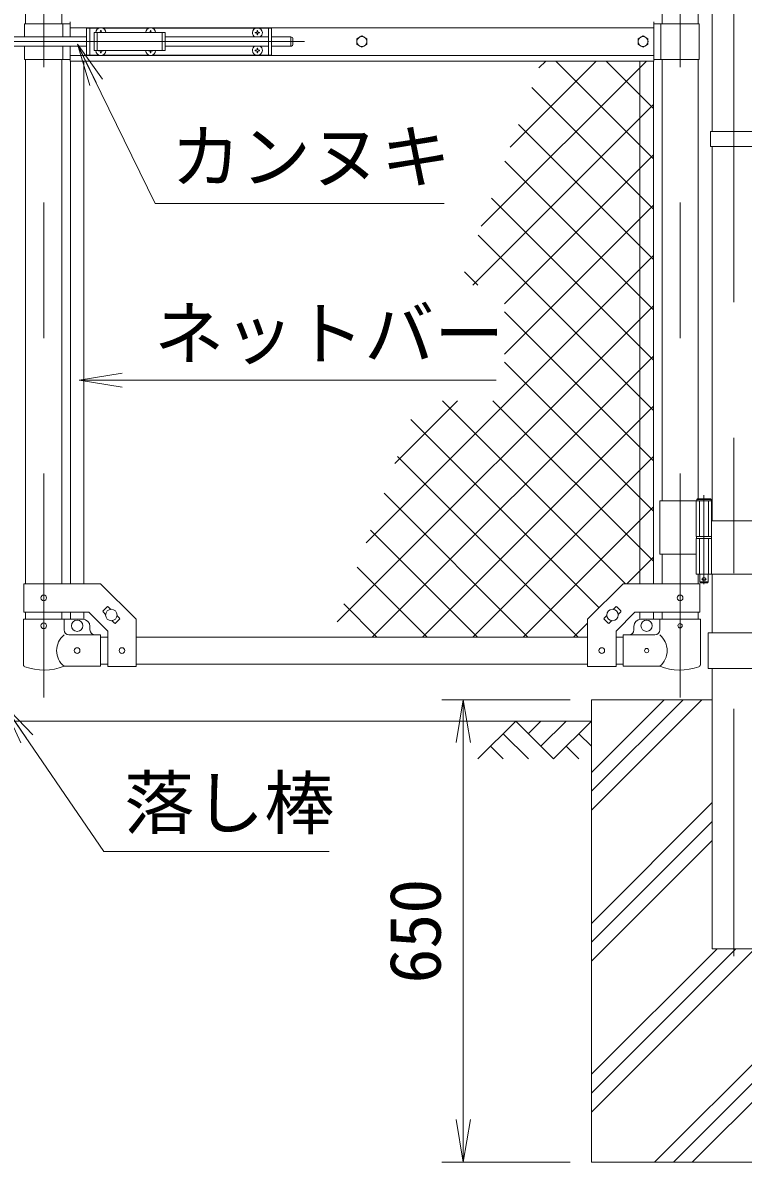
# Model space of a CAD drawing. Units: millimetres, scale not verified. Extents: x -6300 to 6300, y -4455 to 4455.
# Drawn here: x 2090 to 3102, y -1236 to 365 of the extents above; entities that cross this region are included whole.
import ezdxf
from ezdxf.enums import TextEntityAlignment as Align

# ---------------------------------------------------------------- set-up
doc = ezdxf.new("R2010")
doc.units = ezdxf.units.MM
doc.header["$LTSCALE"] = 30
doc.linetypes.add('DASHED', pattern=[7.5, 6, -1.5])
doc.linetypes.add('USER1', pattern=[50.8, 31.75, -6.35, 6.35, -6.35])
for name, color, linetype, lineweight in [('0-1_D-BMK', 2, 'USER1', 13), ('0-2_D-STR1', 1, 'Continuous', 18), ('0-3_D-STR3', 3, 'Continuous', 13), ('0-4_D-DCR-HCH', 7, 'Continuous', 9), ('0-5_D-BGD', 7, 'Continuous', 9), ('0-6_D-STR4', 7, 'Continuous', 9), ('0-7_D-STR-DIM', 7, 'Continuous', 9), ('0-8_0', 7, 'Continuous', 9), ('0-9_D-STR2', 7, 'Continuous', 9), ('0-A_D-STR-TXT', 7, 'Continuous', 9)]:
    doc.layers.add(name, color=color, linetype=linetype, lineweight=lineweight)
doc.styles.add('ＭＳ ゴシック', font='')
doc.styles.get('ＭＳ ゴシック').set_extended_font_data('MS Gothic')

# ---------------------------------------------------------------- blocks, each defined once
blk = doc.blocks.new('_Open')
at = {"layer": '0-8_0'}
blk.add_line((-30, 5), (0, 0), dxfattribs=at)
blk.add_lwpolyline([(-30, -5), (0, 0), (-30, 0)], dxfattribs=at)

msp = doc.modelspace()

# ---------------------------------------------------------------- linework, layer by layer
at = {"layer": '0-1_D-BMK'}
for p, q in [((3089.08, 2448.75), (3089.08, -947.06)), ((2119.48, 1255.24), (2119.48, -583.15)), ((3013.68, 1255.24), (3013.68, -583.15)), ((1861.61, 338.51), (2486.06, 338.51)), ((3047.24, -299.07), (3047.24, -423.96)), ((3043.61, -416.99), (3050.86, -416.99))]:
    msp.add_line(p, q, dxfattribs=at)
at = {"layer": '0-2_D-STR1'}
for p, q in [((2094.08, 1035.46), (2094.08, 363.51)), ((2144.88, 1035.46), (2144.88, 363.51)), ((2988.28, 984.01), (2988.28, 363.51)), ((3039.08, 956.01), (3039.08, 363.51)), ((3058.83, 928.01), (3058.83, 212.01)), ((2094.08, 313.51), (2094.08, -423.44)), ((2144.88, 313.51), (2144.88, -423.44)), ((2988.28, 313.51), (2988.28, -306.99)), ((3039.08, 313.51), (3039.08, -303.99)), ((3058.83, 191.01), (3058.83, -334.99)), ((2988.28, -381.99), (2988.28, -423.44)), ((3039.08, -409.99), (3039.08, -423.44)), ((3058.83, -409.99), (3058.83, -492.39)), ((2094.08, -463.44), (2094.08, -473.49)), ((2144.88, -463.44), (2144.88, -473.49)), ((2988.28, -463.44), (2988.28, -473.49)), ((3039.08, -463.44), (3039.08, -473.49)), ((2209.48, -498.49), (2199.48, -498.49)), ((2883.68, -498.49), (2249.48, -498.49)), ((2933.68, -498.49), (2923.68, -498.49)), ((2209.48, -536.49), (2199.48, -536.49)), ((2883.68, -536.49), (2249.48, -536.49)), ((2933.68, -536.49), (2923.68, -536.49)), ((3058.83, -542.39), (3058.83, -936.49)), ((3058.83, -936.49), (3119.33, -936.49))]:
    msp.add_line(p, q, dxfattribs=at)
at = {"layer": '0-3_D-STR3'}
for p, q in [((2092.48, 363.51), (2092.48, 345.01)), ((2092.48, 363.51), (2156.58, 363.51)), ((2146.48, 363.51), (2146.48, 345.01)), ((2156.58, 345.01), (2156.58, 366.01)), ((2156.58, 358.01), (2976.58, 358.01)), ((2179.73, 357.51), (2179.73, 319.51)), ((2179.73, 357.51), (2197.13, 357.51)), ((2184.23, 357.51), (2184.23, 319.51)), ((2199.33, 354.16), (2199.31, 352.86)), ((2199.33, 354.16), (2200.12, 354.16)), ((2200.12, 354.16), (2200.14, 352.86)), ((2202.32, 357.51), (2267.13, 357.51)), ((2269.33, 354.16), (2269.31, 352.86)), ((2269.33, 354.16), (2270.12, 354.16)), ((2270.12, 354.16), (2270.14, 352.86)), ((2272.32, 357.51), (2439.73, 357.51)), ((2419.33, 354.16), (2419.31, 352.86)), ((2420.12, 354.16), (2419.33, 354.16)), ((2420.12, 354.16), (2420.14, 352.86)), ((2435.23, 357.51), (2435.23, 319.51)), ((2439.73, 357.51), (2439.73, 319.51)), ((2976.58, 311.01), (2976.58, 366.01)), ((3040.68, 363.51), (2976.58, 363.51)), ((2986.68, 363.51), (2986.68, 313.51)), ((3040.68, 363.51), (3040.68, 313.51)), ((1998.93, 345.01), (2179.73, 345.01)), ((2190.23, 351.01), (2190.23, 326.01)), ((2190.23, 351.01), (2290.23, 351.01)), ((2197.87, 351.43), (2196.58, 351.41)), ((2196.58, 351.41), (2196.58, 351.01)), ((2267.87, 351.43), (2266.58, 351.41)), ((2266.58, 351.41), (2266.58, 351.01)), ((2271.58, 351.43), (2272.88, 351.41)), ((2272.88, 351.41), (2272.88, 351.01)), ((2290.23, 351.01), (2290.23, 326.01)), ((2290.23, 345.01), (2435.23, 345.01)), ((2417.87, 351.43), (2416.58, 351.41)), ((2416.58, 351.41), (2416.58, 351.01)), ((2419.33, 347.86), (2419.31, 349.16)), ((2420.12, 347.86), (2419.33, 347.86)), ((2420.12, 347.86), (2420.14, 349.16)), ((2421.58, 350.59), (2422.88, 350.62)), ((2422.88, 350.62), (2422.88, 351.01)), ((2439.73, 345.01), (2466.73, 345.01)), ((2466.73, 345.01), (2466.73, 332.01)), ((2469.73, 342.01), (2469.73, 335.01)), ((1998.93, 332.01), (2179.73, 332.01)), ((2092.48, 332.01), (2092.48, 313.51)), ((2146.48, 332.01), (2146.48, 313.51)), ((2156.58, 311.01), (2156.58, 332.01)), ((2190.23, 326.01), (2290.23, 326.01)), ((2196.58, 325.62), (2196.58, 326.01)), ((2197.87, 325.59), (2196.58, 325.62)), ((2199.33, 322.86), (2199.31, 324.16)), ((2199.33, 322.86), (2200.12, 322.86)), ((2200.12, 322.86), (2200.14, 324.16)), ((2201.58, 325.59), (2202.88, 325.62)), ((2202.88, 325.62), (2202.88, 326.01)), ((2266.58, 325.62), (2266.58, 326.01)), ((2267.87, 325.59), (2266.58, 325.62)), ((2269.33, 322.86), (2269.31, 324.16)), ((2269.33, 322.86), (2270.12, 322.86)), ((2270.12, 322.86), (2270.14, 324.16)), ((2271.58, 325.59), (2272.88, 325.62)), ((2272.88, 325.62), (2272.88, 326.01)), ((2290.23, 332.01), (2435.23, 332.01)), ((2417.87, 326.43), (2416.58, 326.41)), ((2416.58, 326.41), (2416.58, 326.01)), ((2419.33, 329.16), (2419.31, 327.86)), ((2419.33, 322.86), (2419.31, 324.16)), ((2420.12, 329.16), (2419.33, 329.16)), ((2420.12, 322.86), (2419.33, 322.86)), ((2420.12, 329.16), (2420.14, 327.86)), ((2420.12, 322.86), (2420.14, 324.16)), ((2421.58, 326.43), (2422.88, 326.41)), ((2421.58, 325.59), (2422.88, 325.62)), ((2422.88, 326.41), (2422.88, 326.01)), ((2422.88, 325.62), (2422.88, 326.01)), ((2439.73, 332.01), (2466.73, 332.01)), ((2092.48, 313.51), (2156.58, 313.51)), ((2156.58, 319.01), (2976.58, 319.01)), ((2156.58, 311.01), (2976.58, 311.01)), ((2156.98, 311.01), (2156.98, -423.44)), ((2175.98, 311.01), (2175.98, -423.44)), ((2179.73, 319.51), (2197.13, 319.51)), ((2202.32, 319.51), (2267.13, 319.51)), ((2272.32, 319.51), (2439.73, 319.51)), ((2957.18, 311.01), (2957.18, -423.44)), ((2976.18, 311.01), (2976.18, -423.44)), ((3040.68, 313.51), (2976.58, 313.51)), ((3056.28, 212.01), (3056.28, 191.01)), ((3056.28, 212.01), (3171.08, 212.01)), ((3056.28, 191.01), (3171.08, 191.01)), ((3038.24, -303.99), (3056.24, -303.99)), ((3057.24, -304.99), (3056.24, -303.99)), ((2985.13, -306.99), (2985.13, -381.99)), ((2985.13, -306.99), (3058.04, -306.99)), ((3036.44, -306.99), (3036.44, -356.99)), ((3057.24, -304.99), (3037.24, -304.99)), ((3057.24, -304.99), (3057.24, -306.99)), ((3058.04, -306.99), (3058.04, -356.99)), ((3058.04, -334.99), (3122.38, -334.99)), ((3036.44, -356.99), (3058.04, -356.99)), ((3036.44, -359.99), (3058.04, -359.99)), ((3036.44, -359.99), (3036.44, -409.99)), ((3036.74, -356.99), (3036.74, -359.99)), ((3036.74, -359.99), (3057.74, -359.99)), ((3057.74, -356.99), (3057.74, -359.99)), ((3058.04, -359.99), (3058.04, -409.99)), ((2985.13, -381.99), (3036.32, -381.99)), ((3036.44, -409.99), (3122.38, -409.99)), ((3041.24, -409.99), (3041.24, -420.99)), ((2091.78, -463.44), (2091.78, -423.44)), ((3042.24, -421.99), (3041.24, -420.99)), ((3041.38, -463.44), (3041.38, -423.44)), ((3042.24, -421.99), (3052.24, -421.99)), ((3052.24, -421.99), (3053.24, -420.99)), ((2091.78, -463.44), (2182.91, -463.44)), ((2156.98, -463.44), (2156.98, -473.49)), ((2175.98, -463.44), (2175.98, -473.49)), ((2182.91, -463.44), (2209.48, -490.01)), ((2202.81, -461.43), (2208.47, -455.77)), ((2202.81, -462.84), (2206.52, -466.56)), ((2209.88, -455.77), (2213.6, -459.49)), ((2923.27, -455.77), (2919.56, -459.49)), ((2950.24, -463.44), (2923.68, -490.01)), ((2930.34, -461.43), (2924.69, -455.77)), ((2930.34, -462.84), (2926.63, -466.56)), ((3041.38, -463.44), (2950.24, -463.44)), ((2957.18, -463.44), (2957.18, -473.49)), ((2976.18, -463.44), (2976.18, -473.49)), ((2090.93, -473.49), (2148.03, -473.49)), ((2090.93, -473.49), (2090.93, -537.18)), ((2148.03, -473.49), (2148.03, -488.49)), ((2148.03, -473.49), (2174.48, -473.49)), ((2215.36, -475.39), (2219.07, -479.11)), ((2220.49, -479.11), (2226.14, -473.45)), ((2222.43, -468.32), (2226.14, -472.03)), ((2249.48, -539.69), (2249.48, -473.44)), ((2883.68, -539.69), (2883.68, -473.44)), ((2910.72, -468.32), (2907.01, -472.03)), ((2912.67, -479.11), (2907.01, -473.45)), ((2917.8, -475.39), (2914.08, -479.11)), ((2985.13, -473.49), (2958.68, -473.49)), ((3042.23, -473.49), (2985.13, -473.49)), ((2985.13, -473.49), (2985.13, -488.49)), ((3042.23, -473.49), (3042.23, -537.18)), ((2199.48, -495.49), (2155.03, -495.49)), ((2184.48, -488.49), (2184.48, -483.49)), ((2199.48, -539.49), (2199.48, -495.49)), ((2209.48, -539.69), (2209.48, -490.01)), ((2923.68, -539.69), (2923.68, -490.01)), ((2933.68, -495.49), (2978.13, -495.49)), ((2933.68, -539.49), (2933.68, -495.49)), ((2948.68, -488.49), (2948.68, -483.49)), ((3052.98, -492.39), (3122.88, -492.39)), ((3052.98, -492.39), (3052.98, -542.39)), ((2199.48, -539.49), (2148.03, -539.49)), ((2209.48, -539.69), (2249.48, -539.69)), ((2923.68, -539.69), (2883.68, -539.69)), ((2933.68, -539.49), (2985.13, -539.49)), ((3052.98, -542.39), (3122.88, -542.39))]:
    msp.add_line(p, q, dxfattribs=at)
at = {"layer": '0-3_D-STR3', "linetype": 'DASHED'}
for p, q in [((2194.73, 351.01), (2194.73, 326.01)), ((2285.73, 351.01), (2285.73, 326.01)), ((3040.94, -306.99), (3040.94, -356.99)), ((3053.54, -306.99), (3053.54, -356.99)), ((3040.94, -359.99), (3040.94, -409.99)), ((3053.54, -359.99), (3053.54, -409.99))]:
    msp.add_line(p, q, dxfattribs=at)
at = {"layer": '0-3_D-STR3'}
for points in [[(2201.58, 351.43), (2202.88, 351.41), (2202.88, 351.01)], [(2417.87, 350.59), (2416.58, 350.62), (2416.58, 351.01)], [(2421.58, 351.43), (2422.88, 351.41), (2422.88, 351.01)], [(2417.87, 325.59), (2416.58, 325.62), (2416.58, 326.01)], [(3038.24, -303.99), (3037.24, -304.99), (3037.24, -306.99)], [(3053.24, -409.99), (3053.24, -420.99), (3041.24, -420.99)], [(2091.78, -423.44), (2199.48, -423.44), (2249.48, -473.44)], [(3041.38, -423.44), (2933.68, -423.44), (2883.68, -473.44)]]:
    msp.add_lwpolyline(points, dxfattribs=at)
for points in [[(2566.58, 346.61), (2559.56, 342.56), (2559.56, 334.46), (2566.58, 330.41), (2573.59, 334.46), (2573.59, 342.56)], [(2961.58, 346.61), (2954.56, 342.56), (2954.56, 334.46), (2961.58, 330.41), (2968.59, 334.46), (2968.59, 342.56)]]:
    msp.add_lwpolyline(points, close=True, dxfattribs=at)
for centre, radius in [((2566.58, 338.51), 7.03), ((2961.58, 338.51), 7.03), ((3047.24, -416.99), 2.5), ((2119.48, -443.44), 4), ((3013.68, -443.44), 4), ((2214.48, -467.44), 8), ((2918.68, -467.44), 8), ((2119.48, -482.49), 4), ((2166.48, -482.49), 8), ((2966.68, -482.49), 8), ((3013.68, -482.49), 3), ((2166.48, -517.49), 4), ((2229.48, -517.44), 4), ((2903.68, -517.44), 4), ((2966.68, -517.49), 3)]:
    msp.add_circle(centre, radius, dxfattribs=at)
for centre, radius, start, end in [((2199.73, 351.01), 7, 0, 180), ((2197.82, 352.92), 1.49, 270, 0), ((2201.63, 352.92), 1.49, 180, 270), ((2269.73, 351.01), 7, 0, 180), ((2267.82, 352.92), 1.49, 270, 0), ((2271.63, 352.92), 1.49, 180, 270), ((2419.73, 351.01), 7, 0, 180), ((2417.82, 352.92), 1.49, 270, 0), ((2421.63, 352.92), 1.49, 180, 270), ((2419.73, 351.01), 7, 180, 238.99728), ((2417.82, 349.11), 1.49, 0, 90), ((2421.63, 349.11), 1.49, 90, 180), ((2419.73, 351.01), 7, 301.00272, 0), ((2466.73, 342.01), 3, 0, 90), ((2199.73, 326.01), 7, 180, 0), ((2197.82, 324.11), 1.49, 0, 90), ((2201.63, 324.11), 1.49, 90, 180), ((2269.73, 326.01), 7, 180, 0), ((2267.82, 324.11), 1.49, 0, 90), ((2271.63, 324.11), 1.49, 90, 180), ((2419.73, 326.01), 7, 121.00272, 180), ((2419.73, 326.01), 7, 180, 0), ((2417.82, 327.92), 1.49, 270, 0), ((2417.82, 324.11), 1.49, 0, 90), ((2421.63, 327.92), 1.49, 180, 270), ((2421.63, 324.11), 1.49, 90, 180), ((2419.73, 326.01), 7, 0, 58.99728), ((2466.73, 335.01), 3, 270, 0), ((2203.52, -462.14), 1, 135, 225), ((2209.17, -456.48), 1, 45, 135), ((2923.98, -456.48), 1, 45, 135), ((2929.64, -462.14), 1, 315, 45), ((2174.48, -483.49), 10, 0, 90), ((2219.78, -478.4), 1, 225, 315), ((2225.44, -472.74), 1, 315, 45), ((2907.72, -472.74), 1, 135, 225), ((2913.37, -478.4), 1, 225, 315), ((2958.68, -483.49), 10, 90, 180), ((2166.22, -517.49), 28.55, 129.59418, 230.40582), ((2155.03, -488.49), 7, 180, 270), ((2191.48, -488.49), 7, 180, 270), ((2941.68, -488.49), 7, 270, 0), ((2978.13, -488.49), 7, 270, 0), ((2966.93, -517.49), 28.55, 309.59418, 50.40582), ((2094.23, -537.18), 3.3, 180, 250.77949), ((2119.48, -464.76), 80, 250.77949, 290.9084), ((3013.68, -464.76), 80, 249.0916, 289.22051), ((3038.93, -537.18), 3.3, 289.22051, 0)]:
    msp.add_arc(centre, radius, start, end, dxfattribs=at)
at = {"layer": '0-4_D-DCR-HCH'}
for p, q in [((2889.08, -741.74), (3044.33, -586.49)), ((2889.08, -715.23), (3017.82, -586.49)), ((2889.08, -688.71), (2991.3, -586.49)), ((2782.65, -616.49), (2729.44, -669.7)), ((2782.65, -616.49), (2835.86, -669.7)), ((2800.39, -634.23), (2818.13, -616.49)), ((2818.13, -651.96), (2853.6, -616.49)), ((2835.86, -669.7), (2889.08, -616.49)), ((2764.91, -634.23), (2800.55, -669.7)), ((2871.34, -634.23), (2889.08, -651.88)), ((2747.18, -651.96), (2765, -669.7)), ((2853.6, -651.96), (2871.42, -669.7)), ((2889.08, -900.84), (3058.83, -731.09)), ((2889.08, -927.36), (3058.83, -757.61)), ((2889.08, -953.88), (3058.83, -784.13)), ((2977.69, -1236.49), (3289.08, -925.11)), ((2889.08, -1166.01), (3118.6, -936.49)), ((2889.08, -1139.49), (3092.08, -936.49)), ((2889.08, -1112.98), (3065.56, -936.49)), ((3004.21, -1236.49), (3289.08, -951.62)), ((3030.73, -1236.49), (3289.08, -978.14))]:
    msp.add_line(p, q, dxfattribs=at)
at = {"layer": '0-5_D-BGD'}
msp.add_line((1289.08, -616.49), (2889.08, -616.49), dxfattribs=at)
at = {"layer": '0-6_D-STR4'}
for p, q in [((2889.08, -586.49), (2889.08, -1236.49)), ((3058.83, -586.49), (2889.08, -586.49)), ((2889.08, -1236.49), (3289.08, -1236.49))]:
    msp.add_line(p, q, dxfattribs=at)
at = {"layer": '0-7_D-STR-DIM'}
for p, q in [((2859.08, -586.49), (2679.08, -586.49)), ((2709.08, -646.49), (2709.08, -1176.49)), ((2859.08, -1236.49), (2679.08, -1236.49))]:
    msp.add_line(p, q, dxfattribs=at)
at = {"layer": '0-9_D-STR2'}
for p, q in [((2734.39, 79.04), (2966.37, 311.01)), ((2774.89, 190.25), (2895.66, 311.01)), ((2815.39, 301.46), (2824.95, 311.01)), ((2976.18, 173.7), (2838.87, 311.01)), ((2976.18, 244.41), (2909.58, 311.01)), ((2976.18, 102.99), (2805.33, 273.83)), ((2722.4, -3.67), (2976.18, 250.11)), ((2976.18, 32.28), (2786.46, 222)), ((2766.78, -30), (2976.18, 179.4)), ((2976.18, -38.43), (2767.58, 170.17)), ((2976.18, -109.14), (2748.7, 118.33)), ((2766.78, -100.71), (2976.18, 108.69)), ((2976.18, -179.85), (2729.83, 66.5)), ((2572.4, -365.8), (2976.18, 37.98)), ((2729.28, -3.67), (2710.95, 14.66)), ((2531.9, -477.01), (2976.18, -32.73)), ((2976.18, -250.56), (2766.78, -41.16)), ((2581.13, -498.49), (2976.18, -103.45)), ((2976.18, -321.27), (2766.78, -111.87)), ((2612.89, -254.59), (2700.93, -166.56)), ((2651.84, -498.49), (2976.18, -174.16)), ((2936.92, -423.44), (2680.04, -166.56)), ((2976.18, -391.98), (2750.75, -166.56)), ((2899.94, -457.17), (2635.44, -192.67)), ((2870.55, -498.49), (2616.57, -244.51)), ((2722.55, -498.49), (2976.18, -244.87)), ((2799.84, -498.49), (2597.69, -296.34)), ((2793.26, -498.49), (2976.18, -315.58)), ((2729.13, -498.49), (2578.81, -348.18)), ((2658.42, -498.49), (2559.94, -400.01)), ((2939.03, -423.44), (2976.18, -386.29)), ((2587.71, -498.49), (2541.06, -451.84)), ((2863.98, -498.49), (2883.68, -478.79))]:
    msp.add_line(p, q, dxfattribs=at)
at = {"layer": '0-A_D-STR-TXT'}
msp.add_line((2755.44, -137.32), (2171.55, -137.32), dxfattribs=at)
for points in [[(2682.24, 111.01), (2276.28, 111.01), (2167.65, 333.17)], [(2520.44, -799.79), (2203.96, -799.79), (2063.08, -593.58)]]:
    msp.add_lwpolyline(points, dxfattribs=at)

# ---------------------------------------------------------------- block references
at = {"layer": '0-7_D-STR-DIM', "xscale": 2, "yscale": 2}
for p, rotation in [((2709.08, -586.49), 90), ((2709.08, -1236.49), 270)]:
    msp.add_blockref('_Open', p, dxfattribs=dict(at, rotation=rotation))
at = {"layer": '0-A_D-STR-TXT', "xscale": 2, "yscale": 2}
for p, rotation in [((2166.77, 334.97), 116.05771), ((2169.55, -137.32), 180), ((2061.95, -591.93), 124.33966)]:
    msp.add_blockref('_Open', p, dxfattribs=dict(at, rotation=rotation))

# ---------------------------------------------------------------- texts
at = {"layer": '0-7_D-STR-DIM', "style": 'ＭＳ ゴシック'}
msp.add_text('650', height=72.14, rotation=90, dxfattribs=at).set_placement((2698.95, -985.36), align=Align.BOTTOM_LEFT)
at = {"layer": '0-A_D-STR-TXT', "style": 'ＭＳ ゴシック'}
for s, p in [('カンヌキ', (2298.1, 119.13)), ('ネットバー', (2274.6, -129.39)), ('落し棒', (2232.63, -789.2))]:
    msp.add_text(s, height=72.14, dxfattribs=at).set_placement(p, align=Align.BOTTOM_LEFT)

doc.saveas('drawing.dxf')
